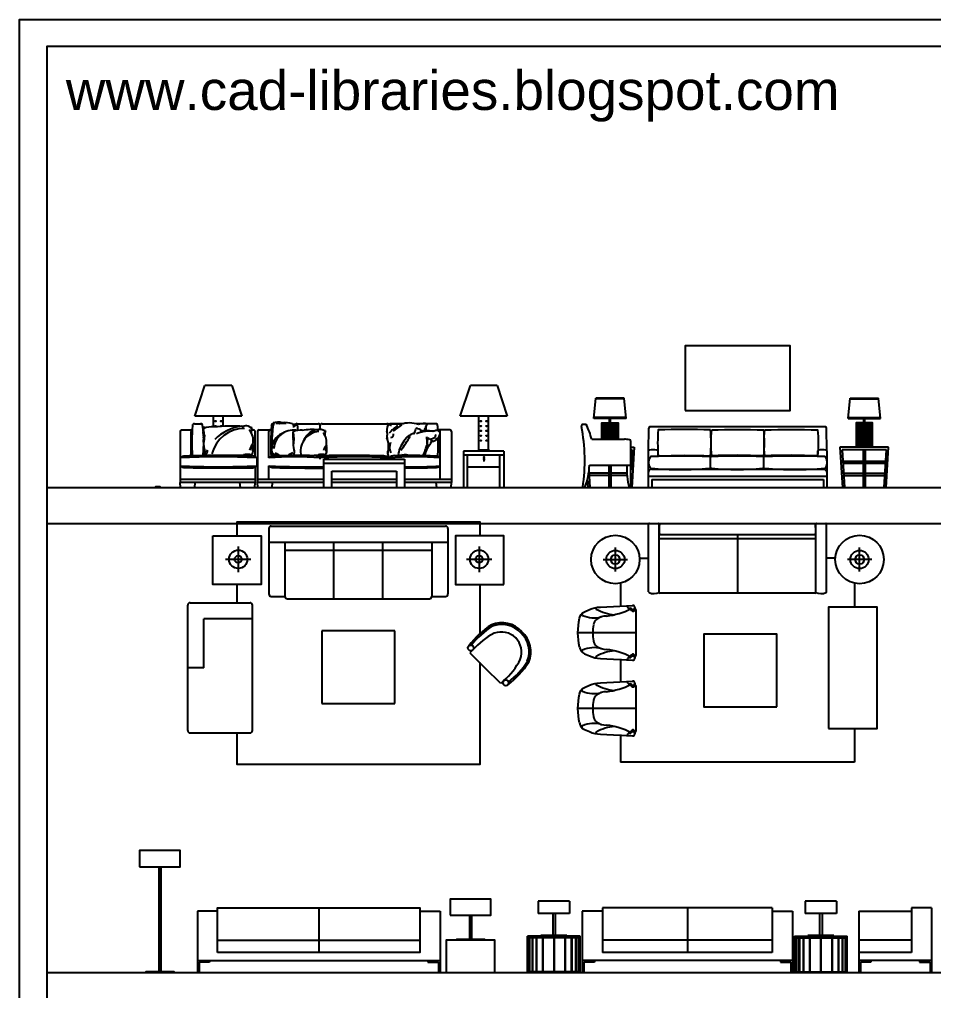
# Model space of a CAD drawing. Header units: inches. Extents: x 4.8 to 47.3, y 10 to 34.8.
# Drawn here: x 26.29 to 37.59, y 22.82 to 34.83 of the extents above; entities that cross this region are included whole.
import ezdxf

# ---------------------------------------------------------------- set-up
doc = ezdxf.new("R2010")
doc.units = ezdxf.units.IN
doc.header["$MEASUREMENT"] = 0
for name, color, linetype in [('02', 2, 'Continuous'), ('1', 1, 'Continuous'), ('4', 4, 'Continuous'), ('kadrbm', 4, 'Continuous')]:
    doc.layers.add(name, color=color, linetype=linetype)
doc.styles.add('bmmm', font='swissel.ttf')

# ---------------------------------------------------------------- blocks, each defined once
blk = doc.blocks.new('kadrbm')
at = {"layer": 'kadrbm', "color": 4}
blk.add_lwpolyline([(0, 0), (0, 24.797), (21, 24.797), (21, 0), (0, 0)], close=True, dxfattribs=at)
blk.add_lwpolyline([(20.663, 0.326), (20.663, 24.46), (0.337, 24.46), (0.337, 0.326), (20.663, 0.326)], dxfattribs=at)
at = {"layer": 'kadrbm', "color": 211, "true_color": 0xf674fb, "style": 'bmmm'}
blk.add_text('www.cad-libraries.blogspot.com', height=0.48513, dxfattribs=at).set_placement((0.573, 23.677))

msp = doc.modelspace()

# ---------------------------------------------------------------- linework, layer by layer
at = {"layer": '02'}
for p, q in [((34.07, 27.752), (34.07, 28.589)), ((34.202, 27.745), (34.202, 28.589)), ((36.138, 27.745), (36.138, 28.589)), ((36.27, 27.752), (36.27, 28.589)), ((29.375, 28.536), (29.375, 27.726)), ((29.405, 28.566), (31.56, 28.566)), ((31.59, 28.536), (31.59, 27.726)), ((29.375, 28.366), (31.59, 28.366)), ((29.575, 28.366), (29.575, 27.696)), ((30.18, 27.666), (30.18, 28.366)), ((30.785, 27.666), (30.785, 28.366)), ((31.39, 28.366), (31.39, 27.696)), ((36.138, 28.409), (34.202, 28.409)), ((36.138, 28.459), (34.207, 28.459)), ((35.17, 28.459), (35.17, 27.735)), ((28.997, 28.312), (28.997, 27.997)), ((29.575, 28.266), (31.39, 28.266)), ((31.976, 28.312), (31.976, 27.997)), ((28.839, 28.155), (29.154, 28.155)), ((31.819, 28.155), (32.134, 28.155)), ((29.405, 27.696), (29.575, 27.696)), ((29.605, 27.666), (31.36, 27.666)), ((31.39, 27.696), (31.56, 27.696)), ((36.128, 27.735), (34.212, 27.735)), ((28.373, 26.038), (28.373, 27.588)), ((28.403, 27.618), (29.143, 27.618)), ((29.173, 26.038), (29.173, 27.588)), ((33.917, 26.971), (33.917, 27.521)), ((29.173, 27.418), (28.573, 27.418)), ((28.573, 26.813), (28.573, 27.418)), ((30.932, 27.27), (30.032, 27.27)), ((30.032, 27.27), (30.032, 26.37)), ((30.932, 26.37), (30.932, 27.27)), ((31.897, 27.034), (31.862, 26.999)), ((28.573, 26.813), (28.373, 26.813)), ((32.278, 26.653), (32.243, 26.617)), ((33.917, 26.035), (33.917, 26.585)), ((30.032, 26.37), (30.932, 26.37)), ((28.403, 26.008), (29.143, 26.008))]:
    msp.add_line(p, q, dxfattribs=at)
for points in [[(28.682, 28.444), (29.282, 28.444), (29.282, 27.844), (28.682, 27.844)], [(32.282, 27.844), (32.282, 28.444), (31.682, 28.444), (31.682, 27.844)], [(36.297, 26.062), (36.897, 26.062), (36.897, 27.562), (36.297, 27.562)], [(35.655, 26.328), (35.655, 27.228), (34.755, 27.228), (34.755, 26.328)]]:
    msp.add_lwpolyline(points, close=True, dxfattribs=at)
for points in [[(33.217, 27.068, -0.111824), (33.217, 27.425, -0.270993), (33.278, 27.506), (33.341, 27.533, -0.111969), (33.475, 27.563), (33.876, 27.585)], [(33.217, 27.068, 0.270993), (33.278, 26.987), (33.341, 26.96, 0.111969), (33.475, 26.929), (33.876, 26.908)], [(33.217, 26.131, -0.111824), (33.217, 26.488, -0.270993), (33.278, 26.569), (33.341, 26.596, -0.111969), (33.475, 26.626), (33.876, 26.648)], [(33.217, 26.131, 0.270993), (33.278, 26.05), (33.341, 26.023, 0.111969), (33.475, 25.993), (33.876, 25.971)]]:
    msp.add_lwpolyline(points, format="xyb", dxfattribs=at)
for points in [[(33.819, 27.552), (33.852, 27.554)], [(33.819, 26.941), (33.852, 26.939)], [(33.819, 26.615), (33.852, 26.617)], [(33.819, 26.004), (33.852, 26.002)]]:
    msp.add_lwpolyline(points, dxfattribs=at)
for centre, radius in [((33.66, 28.152), 0.3), ((36.679, 28.152), 0.3), ((28.997, 28.155), 0.113), ((31.976, 28.155), 0.113), ((33.66, 28.152), 0.113), ((36.679, 28.152), 0.113), ((31.872, 27.059), 0.0357), ((32.304, 26.627), 0.0357)]:
    msp.add_circle(centre, radius, dxfattribs=at)
for centre, radius, start, end in [((34.08, 28.589), 0.01, 90, 180), ((34.192, 28.589), 0.01, 0, 90), ((34.604, 28.525), 0.403, 169.4694, 189.5003), ((35.735, 28.525), 0.403, 350.4997, 10.5306), ((36.148, 28.589), 0.01, 90, 180), ((36.26, 28.589), 0.01, 0, 90), ((29.405, 28.536), 0.03, 90, 180), ((31.56, 28.536), 0.03, 0, 90), ((34.08, 27.752), 0.01, 180, 248.7434), ((36.26, 27.752), 0.01, 291.2566, 0), ((29.405, 27.726), 0.03, 180, 270), ((29.605, 27.696), 0.03, 180, 270), ((31.36, 27.696), 0.03, 270, 0), ((31.56, 27.726), 0.03, 270, 0), ((34.136, 27.895), 0.164, 248.7434, 293.6632), ((34.212, 27.745), 0.01, 180, 270), ((36.128, 27.745), 0.01, 270, 0), ((36.204, 27.895), 0.164, 246.3368, 291.2566), ((28.403, 27.588), 0.03, 90, 180), ((29.143, 27.588), 0.03, 0, 90), ((33.843, 27.576), 0.0336, 170.2743, 285.221), ((33.923, 27.547), 0.0719, 174.9743, 191.2772), ((33.876, 27.56), 0.025, 194.6192, 96.0039), ((33.878, 27.537), 0.0258, 187.8986, 255.9331), ((33.876, 27.536), 0.025, 259.9917, 0), ((33.958, 27.548), 0.058, 168.3006, 191.6994), ((33.9, 27.519), 0.0174, 7.7671, 86.7909), ((32.682, 26.464), 1.04, 122.145, 143.4036), ((32.682, 26.464), 1.02, 122.2426, 141.8762), ((32.256, 27.035), 0.335, 42.1576, 112.3255), ((32.256, 27.035), 0.315, 42.1576, 112.0166), ((32.279, 27.011), 0.315, 337.9834, 47.8424), ((32.279, 27.011), 0.335, 337.6745, 47.8424), ((33.843, 26.917), 0.0336, 74.779, 189.7257), ((33.923, 26.945), 0.0719, 168.7228, 185.0257), ((33.876, 26.933), 0.025, 263.9961, 165.3808), ((33.878, 26.956), 0.0258, 104.0669, 172.1014), ((33.876, 26.956), 0.025, 0, 100.0083), ((33.958, 26.944), 0.058, 168.3006, 191.6994), ((33.9, 26.973), 0.0174, 273.2091, 352.2329), ((31.709, 27.437), 1.04, 306.5964, 327.855), ((31.709, 27.437), 1.02, 308.1238, 327.7574), ((33.843, 26.639), 0.0336, 170.2743, 285.221), ((33.923, 26.611), 0.0719, 174.9743, 191.2772), ((33.876, 26.623), 0.025, 194.6192, 96.0039), ((33.878, 26.6), 0.0258, 187.8986, 255.9331), ((33.876, 26.6), 0.025, 259.9917, 0), ((33.958, 26.612), 0.058, 168.3006, 191.6994), ((33.9, 26.583), 0.0174, 7.7671, 86.7909), ((28.403, 26.038), 0.03, 180, 270), ((29.143, 26.038), 0.03, 270, 0), ((33.843, 25.98), 0.0336, 74.779, 189.7257), ((33.923, 26.009), 0.0719, 168.7228, 185.0257), ((33.876, 25.996), 0.025, 263.9961, 165.3808), ((33.878, 26.019), 0.0258, 104.0669, 172.1014), ((33.876, 26.02), 0.025, 0, 100.0083), ((33.958, 26.008), 0.058, 168.3006, 191.6994), ((33.9, 26.037), 0.0174, 273.2091, 352.2329)]:
    msp.add_arc(centre, radius, start, end, dxfattribs=at)
at = {"layer": '1'}
for p, q in [((28.461, 29.923), (28.586, 30.303)), ((28.916, 30.303), (28.586, 30.303)), ((28.916, 30.303), (29.041, 29.923)), ((31.742, 29.923), (31.867, 30.303)), ((32.197, 30.303), (31.867, 30.303)), ((32.197, 30.303), (32.322, 29.923)), ((33.393, 29.898), (33.418, 30.148)), ((33.768, 30.148), (33.418, 30.148)), ((33.793, 29.898), (33.768, 30.148)), ((36.537, 29.898), (36.562, 30.148)), ((36.562, 30.148), (36.912, 30.148)), ((36.937, 29.898), (36.912, 30.148)), ((33.769, 30.138), (33.417, 30.138)), ((36.561, 30.138), (36.913, 30.138)), ((29.041, 29.923), (28.461, 29.923)), ((28.691, 29.791), (28.691, 29.923)), ((28.811, 29.799), (28.811, 29.923)), ((32.322, 29.923), (31.742, 29.923)), ((31.972, 29.503), (31.972, 29.923)), ((32.092, 29.503), (32.092, 29.923)), ((33.792, 29.908), (33.394, 29.908)), ((36.538, 29.908), (36.936, 29.908)), ((28.455, 29.832), (28.538, 29.832)), ((29.431, 29.832), (29.434, 29.832)), ((29.508, 29.834), (29.588, 29.84)), ((29.726, 29.832), (29.985, 29.832)), ((30.009, 29.762), (30.009, 29.808)), ((30.034, 29.832), (30.834, 29.832)), ((31.031, 29.832), (30.884, 29.832)), ((31.438, 29.832), (31.195, 29.832)), ((33.298, 29.823), (33.261, 29.823)), ((33.793, 29.898), (33.393, 29.898)), ((33.513, 29.843), (33.513, 29.639)), ((33.533, 29.843), (33.533, 29.639)), ((33.553, 29.843), (33.553, 29.639)), ((33.573, 29.843), (33.573, 29.639)), ((33.586, 29.843), (33.586, 29.898)), ((33.593, 29.843), (33.593, 29.639)), ((33.6, 29.843), (33.6, 29.898)), ((33.613, 29.843), (33.613, 29.639)), ((33.633, 29.843), (33.633, 29.639)), ((33.653, 29.843), (33.653, 29.639)), ((33.673, 29.843), (33.673, 29.639)), ((36.256, 29.791), (34.087, 29.791)), ((36.537, 29.898), (36.937, 29.898)), ((36.657, 29.843), (36.657, 29.543)), ((36.677, 29.843), (36.677, 29.543)), ((36.697, 29.843), (36.697, 29.543)), ((36.717, 29.843), (36.717, 29.543)), ((36.73, 29.843), (36.73, 29.898)), ((36.737, 29.843), (36.737, 29.543)), ((36.744, 29.843), (36.744, 29.898)), ((36.757, 29.843), (36.757, 29.543)), ((36.777, 29.843), (36.777, 29.543)), ((36.797, 29.843), (36.797, 29.543)), ((36.817, 29.843), (36.817, 29.543)), ((28.277, 29.735), (28.277, 29.103)), ((28.297, 29.755), (28.427, 29.755)), ((28.417, 29.433), (28.417, 29.735)), ((28.578, 29.693), (28.571, 29.602)), ((29.156, 29.755), (29.182, 29.755)), ((29.207, 29.423), (29.207, 29.731)), ((29.234, 29.735), (29.234, 29.103)), ((29.254, 29.755), (29.394, 29.755)), ((29.374, 29.411), (29.374, 29.735)), ((31.614, 29.755), (31.465, 29.755)), ((31.494, 29.143), (31.494, 29.735)), ((31.634, 29.735), (31.634, 29.103)), ((34.07, 29.495), (34.072, 29.777)), ((36.273, 29.495), (36.271, 29.777)), ((29.686, 29.663), (29.68, 29.583)), ((33.368, 29.639), (33.771, 29.639)), ((33.851, 29.043), (33.851, 29.613)), ((30.009, 29.393), (30.009, 29.45)), ((32.282, 29.493), (31.782, 29.493)), ((31.782, 29.493), (31.782, 29.043)), ((32.282, 29.443), (31.782, 29.443)), ((32.102, 29.503), (31.962, 29.503)), ((31.962, 29.493), (31.962, 29.503)), ((31.992, 29.493), (31.992, 29.503)), ((32.072, 29.493), (32.072, 29.503)), ((32.102, 29.493), (32.102, 29.503)), ((32.282, 29.493), (32.282, 29.043)), ((33.851, 29.543), (33.893, 29.543)), ((33.851, 29.508), (33.866, 29.508)), ((33.866, 29.508), (33.851, 29.263)), ((33.893, 29.543), (33.863, 29.043)), ((34.07, 29.043), (34.07, 29.495)), ((34.183, 29.495), (34.183, 29.428)), ((36.161, 29.495), (36.161, 29.428)), ((36.273, 29.495), (36.273, 29.043)), ((37.037, 29.543), (36.437, 29.543)), ((36.437, 29.543), (36.467, 29.043)), ((37.01, 29.508), (36.464, 29.508)), ((36.464, 29.508), (36.492, 29.043)), ((36.725, 29.508), (36.725, 29.043)), ((36.75, 29.508), (36.75, 29.043)), ((36.982, 29.043), (37.01, 29.508)), ((37.007, 29.043), (37.037, 29.543)), ((29.214, 29.311), (29.214, 29.31)), ((29.226, 29.411), (29.226, 29.311)), ((29.374, 29.143), (29.374, 29.311)), ((30.054, 29.393), (31.054, 29.393)), ((30.054, 29.043), (30.054, 29.393)), ((30.054, 29.343), (31.054, 29.343)), ((30.859, 29.393), (30.859, 29.411)), ((31.054, 29.393), (31.054, 29.043)), ((33.34, 29.317), (33.851, 29.317)), ((33.58, 29.317), (33.58, 29.043)), ((33.605, 29.317), (33.605, 29.043)), ((33.857, 29.368), (33.851, 29.368)), ((33.855, 29.343), (33.851, 29.343)), ((34.836, 29.287), (34.836, 29.419)), ((35.494, 29.287), (35.494, 29.419)), ((36.473, 29.368), (36.725, 29.368)), ((36.475, 29.343), (36.725, 29.343)), ((36.75, 29.368), (37.001, 29.368)), ((36.75, 29.343), (37, 29.343)), ((29.207, 29.299), (29.207, 29.103)), ((30.154, 29.043), (30.154, 29.243)), ((30.154, 29.243), (30.954, 29.243)), ((30.954, 29.243), (30.954, 29.043)), ((32.232, 29.293), (31.832, 29.293)), ((33.348, 29.043), (33.335, 29.256)), ((33.58, 29.218), (33.339, 29.218)), ((33.58, 29.193), (33.34, 29.193)), ((33.802, 29.218), (33.605, 29.218)), ((33.804, 29.193), (33.605, 29.193)), ((34.105, 29.268), (36.238, 29.268)), ((36.483, 29.218), (36.725, 29.218)), ((36.485, 29.193), (36.725, 29.193)), ((36.75, 29.218), (36.991, 29.218)), ((36.75, 29.193), (36.99, 29.193)), ((29.207, 29.143), (28.277, 29.143)), ((29.207, 29.103), (28.277, 29.103)), ((28.282, 29.043), (28.277, 29.103)), ((28.46, 29.043), (28.465, 29.103)), ((29.023, 29.043), (29.018, 29.103)), ((29.202, 29.043), (29.207, 29.103)), ((30.054, 29.143), (29.234, 29.143)), ((30.054, 29.103), (29.234, 29.103)), ((29.239, 29.043), (29.234, 29.103)), ((29.417, 29.043), (29.422, 29.103)), ((30.954, 29.143), (30.154, 29.143)), ((30.954, 29.103), (30.154, 29.103)), ((31.634, 29.143), (31.054, 29.143)), ((31.634, 29.103), (31.054, 29.103)), ((31.451, 29.043), (31.446, 29.103)), ((31.629, 29.043), (31.634, 29.103)), ((33.323, 29.043), (33.316, 29.151)), ((34.07, 29.182), (36.273, 29.182)), ((34.11, 29.142), (36.233, 29.142)), ((34.11, 29.142), (34.11, 29.043)), ((36.233, 29.142), (36.233, 29.043)), ((33.875, 29.043), (33.83, 29.043)), ((34.07, 29.043), (34.11, 29.043)), ((33.66, 28.002), (33.66, 28.302)), ((36.679, 28.002), (36.679, 28.302)), ((33.51, 28.152), (33.81, 28.152)), ((33.973, 28.168), (34.07, 28.168)), ((36.38, 28.168), (36.27, 28.168)), ((36.829, 28.152), (36.529, 28.152)), ((33.723, 27.859), (33.723, 27.57)), ((36.616, 27.859), (36.616, 27.562)), ((33.917, 27.246), (33.197, 27.246)), ((31.862, 26.999), (32.052, 26.808)), ((33.723, 26.922), (33.723, 26.634)), ((32.243, 26.617), (32.052, 26.808)), ((33.917, 26.31), (33.197, 26.31)), ((33.723, 25.986), (33.723, 25.646)), ((36.616, 26.062), (36.616, 25.646)), ((36.616, 25.646), (33.723, 25.646)), ((33.093, 23.928), (32.706, 23.928)), ((32.706, 23.928), (32.706, 23.773)), ((33.093, 23.928), (33.093, 23.773)), ((36.393, 23.928), (36.006, 23.928)), ((36.006, 23.928), (36.006, 23.773)), ((36.393, 23.928), (36.393, 23.773)), ((28.492, 23.803), (28.492, 23.043)), ((28.742, 23.803), (28.492, 23.803)), ((29.992, 23.843), (29.992, 23.293)), ((31.242, 23.803), (31.492, 23.803)), ((31.492, 23.803), (31.492, 23.043)), ((33.5, 23.803), (33.25, 23.803)), ((33.25, 23.803), (33.25, 23.043)), ((35.6, 23.843), (33.5, 23.843)), ((33.5, 23.843), (33.5, 23.293)), ((34.55, 23.843), (34.55, 23.293)), ((35.6, 23.843), (35.6, 23.293)), ((35.6, 23.803), (35.85, 23.803)), ((35.85, 23.803), (35.85, 23.043)), ((36.67, 23.803), (36.67, 23.043)), ((36.67, 23.803), (37.32, 23.803)), ((37.57, 23.843), (37.32, 23.843)), ((37.32, 23.843), (37.32, 23.293)), ((37.57, 23.843), (37.57, 23.043)), ((33.093, 23.773), (32.706, 23.773)), ((32.885, 23.773), (32.885, 23.503)), ((32.915, 23.773), (32.915, 23.503)), ((36.393, 23.773), (36.006, 23.773)), ((36.185, 23.773), (36.185, 23.503)), ((36.215, 23.773), (36.215, 23.503)), ((28.742, 23.443), (31.242, 23.443)), ((33.225, 23.493), (32.575, 23.493)), ((32.575, 23.043), (32.575, 23.493)), ((33.225, 23.473), (32.575, 23.473)), ((32.58, 23.473), (32.58, 23.053)), ((32.595, 23.473), (32.595, 23.053)), ((32.6, 23.473), (32.6, 23.053)), ((32.63, 23.473), (32.63, 23.053)), ((32.635, 23.473), (32.635, 23.053)), ((32.68, 23.473), (32.68, 23.053)), ((32.685, 23.473), (32.685, 23.053)), ((33.06, 23.503), (32.74, 23.503)), ((32.74, 23.503), (32.74, 23.493)), ((32.76, 23.473), (32.76, 23.053)), ((32.765, 23.473), (32.765, 23.053)), ((32.897, 23.473), (32.897, 23.053)), ((32.902, 23.473), (32.902, 23.053)), ((33.035, 23.473), (33.035, 23.053)), ((33.04, 23.473), (33.04, 23.053)), ((33.06, 23.503), (33.06, 23.493)), ((33.115, 23.473), (33.115, 23.053)), ((33.12, 23.473), (33.12, 23.053)), ((33.165, 23.473), (33.165, 23.053)), ((33.17, 23.473), (33.17, 23.053)), ((33.2, 23.473), (33.2, 23.053)), ((33.205, 23.473), (33.205, 23.053)), ((33.22, 23.473), (33.22, 23.053)), ((33.225, 23.043), (33.225, 23.493)), ((35.6, 23.443), (33.5, 23.443)), ((35.875, 23.493), (36.525, 23.493)), ((35.875, 23.043), (35.875, 23.493)), ((35.875, 23.473), (36.525, 23.473)), ((35.88, 23.473), (35.88, 23.053)), ((35.895, 23.473), (35.895, 23.053)), ((35.9, 23.473), (35.9, 23.053)), ((35.93, 23.473), (35.93, 23.053)), ((35.935, 23.473), (35.935, 23.053)), ((35.98, 23.473), (35.98, 23.053)), ((35.985, 23.473), (35.985, 23.053)), ((36.36, 23.503), (36.04, 23.503)), ((36.04, 23.503), (36.04, 23.493)), ((36.06, 23.473), (36.06, 23.053)), ((36.065, 23.473), (36.065, 23.053)), ((36.197, 23.473), (36.197, 23.053)), ((36.202, 23.473), (36.202, 23.053)), ((36.335, 23.473), (36.335, 23.053)), ((36.34, 23.473), (36.34, 23.053)), ((36.36, 23.503), (36.36, 23.493)), ((36.415, 23.473), (36.415, 23.053)), ((36.42, 23.473), (36.42, 23.053)), ((36.465, 23.473), (36.465, 23.053)), ((36.47, 23.473), (36.47, 23.053)), ((36.5, 23.473), (36.5, 23.053)), ((36.505, 23.473), (36.505, 23.053)), ((36.52, 23.473), (36.52, 23.053)), ((36.525, 23.043), (36.525, 23.493)), ((37.32, 23.443), (36.67, 23.443)), ((28.492, 23.193), (31.492, 23.193)), ((28.642, 23.193), (28.642, 23.173)), ((31.342, 23.193), (31.342, 23.173)), ((35.85, 23.193), (33.25, 23.193)), ((33.4, 23.193), (33.4, 23.173)), ((35.6, 23.293), (33.5, 23.293)), ((35.7, 23.193), (35.7, 23.173)), ((37.32, 23.293), (36.67, 23.293)), ((37.57, 23.193), (36.67, 23.193)), ((36.82, 23.193), (36.82, 23.173)), ((37.42, 23.193), (37.42, 23.173)), ((28.642, 23.173), (28.512, 23.173)), ((28.512, 23.173), (28.512, 23.043)), ((31.342, 23.173), (31.472, 23.173)), ((31.472, 23.173), (31.472, 23.043)), ((33.4, 23.173), (33.27, 23.173)), ((33.27, 23.173), (33.27, 23.043)), ((35.7, 23.173), (35.83, 23.173)), ((35.83, 23.173), (35.83, 23.043)), ((36.82, 23.173), (36.69, 23.173)), ((36.69, 23.173), (36.69, 23.043)), ((37.42, 23.173), (37.55, 23.173)), ((37.55, 23.173), (37.55, 23.043)), ((33.225, 23.053), (32.575, 23.053)), ((35.875, 23.053), (36.525, 23.053))]:
    msp.add_line(p, q, dxfattribs=at)
for points in [[(34.521, 29.996), (35.821, 29.996), (35.821, 30.796), (34.521, 30.796)], [(27.778, 24.353), (28.278, 24.353), (28.278, 24.553), (27.778, 24.553)], [(31.619, 23.753), (32.119, 23.753), (32.119, 23.953), (31.619, 23.953)], [(28.742, 23.293), (28.742, 23.843), (31.242, 23.843), (31.242, 23.293)]]:
    msp.add_lwpolyline(points, close=True, dxfattribs=at)
for points in [[(33.493, 29.639), (33.493, 29.843), (33.693, 29.843), (33.693, 29.639)], [(36.837, 29.543), (36.837, 29.843), (36.637, 29.843), (36.637, 29.543)], [(31.832, 29.043), (31.832, 29.443)], [(32.232, 29.043), (32.232, 29.443)], [(27.977, 29.043), (27.977, 29.053), (28.027, 29.053), (28.027, 29.043)], [(28.982, 28.444), (28.982, 28.616), (31.983, 28.616), (31.983, 28.444)], [(28.982, 27.618), (28.982, 27.844)], [(31.983, 27.844), (31.983, 27.234)], [(31.983, 26.878), (31.983, 25.616), (28.982, 25.616), (28.982, 26.008)], [(28.018, 23.053), (28.018, 24.353)], [(28.038, 24.353), (28.038, 23.053)], [(31.859, 23.453), (31.859, 23.753)], [(31.879, 23.753), (31.879, 23.453)], [(32.169, 23.043), (32.169, 23.443), (31.569, 23.443), (31.569, 23.043)], [(32.044, 23.443), (32.044, 23.453), (31.694, 23.453), (31.694, 23.443)], [(28.203, 23.043), (28.203, 23.053), (27.853, 23.053), (27.853, 23.043)]]:
    msp.add_lwpolyline(points, dxfattribs=at)
for points in [[(34.836, 29.754, 0.015478), (34.19, 29.755, 0.046836), (34.19, 29.433, -0.022473), (34.836, 29.434, 0.046535)], [(34.851, 29.754, -0.015618), (35.491, 29.755, -0.046836), (35.491, 29.433, 0.022676), (34.851, 29.434, -0.046535)], [(35.506, 29.754, -0.015262), (36.161, 29.755, -0.046836), (36.161, 29.433, 0.02216), (35.506, 29.434, -0.046535)]]:
    msp.add_lwpolyline(points, format="xyb", close=True, dxfattribs=at)
for centre, radius in [((28.716, 29.863), 0.004), ((28.716, 29.803), 0.004), ((28.786, 29.863), 0.004), ((28.786, 29.803), 0.004), ((31.997, 29.863), 0.004), ((31.997, 29.803), 0.004), ((32.067, 29.863), 0.004), ((32.067, 29.803), 0.004), ((31.997, 29.743), 0.004), ((31.997, 29.683), 0.004), ((32.067, 29.743), 0.004), ((32.067, 29.683), 0.004), ((31.997, 29.623), 0.004), ((32.067, 29.623), 0.004), ((32.036, 29.419), 0.00472), ((28.997, 28.155), 0.045), ((31.976, 28.155), 0.045), ((33.66, 28.152), 0.0563), ((36.679, 28.152), 0.0563)]:
    msp.add_circle(centre, radius, dxfattribs=at)
for centre, radius, start, end in [((32.038, 29.589), 3.614, 176.5179, 182.4489), ((28.455, 29.807), 0.025, 90, 176.6107), ((28.535, 29.81), 0.0217, 359.8328, 98.7611), ((27.281, 29.613), 1.291, 352.1446, 8.7948), ((28.672, 29.509), 0.283, 85.446, 111.042), ((28.932, 27.246), 2.556, 87.0579, 95.3385), ((29.131, 29.203), 0.606, 99.3898, 134.2388), ((29.094, 29.726), 0.0792, 33.483, 131.7975), ((29.065, 29.494), 0.305, 70.783, 75.5337), ((33.014, 29.589), 3.614, 176.5179, 182.6012), ((29.431, 29.807), 0.025, 90, 176.6107), ((29.67, 29.752), 0.249, 158.958, 184.554), ((29.447, 29.836), 0.0209, 166.9453, 220.7022), ((29.489, 29.626), 0.224, 77.0995, 106.1213), ((29.493, 29.975), 0.139, 257.3282, 289.3015), ((29.575, 29.521), 0.324, 73.1711, 96.4941), ((29.692, 29.872), 0.0463, 240.9404, 314.7136), ((29.68, 29.839), 0.0408, 259.601, 344.0943), ((29.689, 29.784), 0.0222, 68.6283, 136.3673), ((29.486, 29.767), 0.249, 355.7, 16.9547), ((29.985, 29.807), 0.025, 3.3893, 90), ((30.034, 29.807), 0.025, 90, 176.6107), ((30.999, 29.748), 0.165, 146.7877, 185.3274), ((30.834, 29.807), 0.025, 3.3893, 90), ((30.884, 29.807), 0.025, 90, 176.6107), ((30.891, 29.843), 0.0308, 187.283, 268.3527), ((31.113, 29.533), 0.308, 117.4344, 144.2025), ((30.959, 29.158), 0.669, 85.7764, 97.6635), ((31.759, 28.587), 1.432, 121.0289, 126.3104), ((31.113, 29.493), 0.348, 71.0739, 107.5747), ((31.287, 29.671), 0.163, 71.8641, 111.8997), ((32.002, 29.562), 0.727, 160.5896, 165.6069), ((31.385, 29.774), 0.0704, 131.987, 191.4586), ((31.438, 29.807), 0.025, 3.3893, 90), ((27.855, 29.589), 3.614, 2.4553, 3.4821), ((33.261, 29.803), 0.02, 90, 190.836), ((31.042, 29.378), 2.239, 351.4745, 10.836), ((32.513, 29.421), 0.882, 14.3266, 27.093), ((34.087, 29.776), 0.015, 90, 176.5273), ((36.256, 29.776), 0.015, 3.4727, 90), ((28.297, 29.735), 0.02, 90, 180), ((28.437, 29.735), 0.02, 118.8467, 180), ((28.815, 29.715), 0.254, 163.8787, 192.9005), ((28.418, 29.711), 0.158, 340.6985, 12.6718), ((28.576, 29.763), 0.0238, 49.2978, 103.0547), ((29.074, 29.361), 0.413, 89.9626, 166.4948), ((28.977, 29.622), 0.205, 348.8041, 40.1072), ((29.251, 29.737), 0.0962, 151.8377, 195.3936), ((29.157, 29.133), 0.544, 87.6554, 88.1968), ((29.182, 29.73), 0.025, 3.3893, 90), ((29.254, 29.735), 0.02, 90, 180), ((29.394, 29.735), 0.02, 64.0007, 180), ((30.244, 29.605), 0.832, 171.2211, 184.8354), ((29.648, 29.492), 0.245, 111.7762, 163.3964), ((29.681, 29.508), 0.245, 82.0612, 176.1231), ((29.895, 29.683), 0.224, 163.8787, 192.9005), ((29.546, 29.679), 0.139, 340.6985, 12.6718), ((29.769, 29.502), 0.249, 85.446, 111.042), ((29.685, 29.725), 0.0209, 49.2978, 103.0547), ((30.012, 29.49), 0.245, 93.8769, 187.9388), ((29.915, 28.927), 0.832, 85.1646, 98.7789), ((30.028, 29.523), 0.245, 106.6036, 158.2238), ((30.013, 29.692), 0.0697, 33.483, 131.7975), ((29.91, 29.601), 0.18, 348.8041, 40.1072), ((29.988, 29.488), 0.269, 70.783, 75.5337), ((30.151, 29.702), 0.0847, 151.8377, 195.3936), ((30.79, 29.708), 0.0508, 355.3322, 29.753), ((31.106, 29.672), 0.271, 169.9942, 187.7215), ((30.79, 29.656), 0.0508, 340.0364, 14.4572), ((30.878, 29.7), 0.0392, 279.3958, 10.44), ((30.096, 30.225), 1.162, 321.7122, 331.9416), ((31.178, 29.567), 0.137, 118.184, 149.9705), ((31.172, 29.634), 0.0762, 87.1577, 154.7043), ((30.747, 29.927), 0.476, 331.2829, 341.1482), ((31.204, 29.751), 0.0237, 54.205, 107.8646), ((31.359, 29.33), 0.409, 86.251, 112.9558), ((31.148, 29.557), 0.224, 54.7043, 71.7089), ((31.317, 29.321), 0.423, 78.9134, 99.3904), ((32.037, 29.358), 0.837, 152.4017, 152.608), ((31.272, 29.735), 0.0508, 10.1563, 29.753), ((12.951, 28.067), 18.449, 4.7106, 4.9839), ((30.294, 29.597), 1.038, 359.0749, 4.0283), ((31.398, 29.559), 0.182, 84.4699, 96.9262), ((31.45, 29.672), 0.075, 88.5744, 120.8545), ((31.51, 29.654), 0.081, 147.1945, 173.6132), ((31.41, 29.72), 0.0845, 292.6963, 357.4063), ((31.448, 29.698), 0.0491, 63.3236, 88.1408), ((31.489, 29.758), 0.0253, 221.9306, 246.7617), ((31.474, 29.735), 0.02, 0, 90), ((31.464, 29.689), 0.0503, 54.7478, 78.0378), ((31.477, 29.721), 0.0183, 345.1664, 27.3139), ((31.614, 29.735), 0.02, 0, 90), ((28.934, 29.617), 0.369, 173.5059, 196.8289), ((29.292, 29.473), 0.158, 136.1601, 168.1334), ((29.327, 29.53), 0.158, 160.6985, 192.6718), ((28.93, 29.526), 0.254, 344.9429, 12.9005), ((29.479, 29.507), 0.0697, 138.2025, 236.517), ((29.999, 29.596), 0.324, 173.5059, 196.8289), ((30.187, 29.47), 0.139, 136.1601, 168.1334), ((30.218, 29.52), 0.139, 160.6985, 192.6718), ((30.069, 29.171), 0.478, 87.6554, 88.1968), ((29.869, 29.516), 0.224, 344.9429, 12.9005), ((30.578, 29.553), 0.278, 351.9876, 22.146), ((31.013, 29.538), 0.146, 155.9621, 206.4139), ((31.365, 29.38), 0.398, 140.0949, 168.5082), ((31.62, 29.432), 0.321, 152.0016, 167.9784), ((25.917, 32.044), 5.977, 334.4125, 335.4185), ((31.813, 29.563), 0.481, 169.5657, 177.9766), ((31.337, 29.613), 0.0379, 40.6183, 85.153), ((31.152, 29.719), 0.258, 321.0232, 340.2953), ((31.083, 30.436), 0.847, 289.4872, 294.135), ((31.399, 29.644), 0.0294, 229.3531, 277.308), ((31.393, 29.679), 0.0678, 271.4198, 334.0954), ((27.855, 29.589), 3.614, 357.3988, 1.127), ((33.546, 27.315), 2.336, 82.9303, 84.4719), ((33.831, 29.613), 0.02, 0, 82.9303), ((28.351, 29.294), 0.139, 96.1622, 122.7159), ((28.882, 8.219), 21.22, 89.2493, 91.4717), ((28.535, 29.484), 0.0526, 315.2864, 29.0596), ((28.655, 29.718), 0.283, 253.0453, 278.6414), ((28.572, 29.497), 0.0463, 285.9057, 10.399), ((28.635, 29.488), 0.0252, 133.6327, 201.3717), ((28.825, 32.012), 2.577, 267.1573, 275.3163), ((29.086, 29.728), 0.283, 265.446, 288.3683), ((29.122, 29.13), 0.322, 86.3841, 100.3769), ((29.145, 29.299), 0.139, 54.01, 83.8378), ((29.449, 29.294), 0.139, 96.1622, 122.7159), ((29.683, 29.533), 0.269, 194.4663, 199.217), ((29.47, 29.37), 0.0847, 74.6064, 118.1623), ((29.771, 21.33), 8.108, 88.7856, 92.381), ((29.57, 29.611), 0.18, 229.8928, 281.1959), ((30.001, 29.452), 0.478, 181.8032, 182.3446), ((29.702, 29.334), 0.139, 101.8666, 133.8399), ((29.651, 29.303), 0.139, 77.3282, 109.3015), ((29.655, 29.652), 0.224, 257.0995, 285.0571), ((29.648, 29.48), 0.0463, 315.2864, 29.0596), ((29.754, 29.685), 0.249, 253.0453, 278.6414), ((29.859, 30.269), 0.832, 265.3085, 278.7789), ((29.928, 29.299), 0.139, 54.01, 83.8378), ((30.006, 29.694), 0.249, 265.446, 288.3683), ((30.037, 29.168), 0.283, 86.3841, 100.3769), ((30.091, 29.298), 0.139, 96.1622, 125.99), ((30.36, 14.554), 14.885, 88.3112, 91.095), ((30.784, 29.295), 0.139, 57.2841, 83.8378), ((30.912, 29.482), 0.0664, 150.6042, 192.8834), ((30.797, 29.478), 0.0508, 341.9049, 16.3256), ((30.614, 29.373), 0.248, 8.641, 20.9762), ((30.941, 29.299), 0.139, 96.1622, 125.99), ((31.097, 21.33), 8.108, 87.619, 91.2144), ((31.024, 29.473), 0.0509, 194.8559, 230.6155), ((31.037, 29.531), 0.0842, 253.7832, 288.0634), ((31.055, 29.332), 0.115, 63.1837, 93.6433), ((31.917, 29.154), 0.7, 150.5637, 156.388), ((31.161, 29.524), 0.164, 327.5502, 348.2379), ((31.419, 29.294), 0.139, 57.2841, 83.8378), ((34.08, 29.495), 0.01, 90, 180), ((34.126, 29.242), 0.266, 80.0184, 99.9816), ((34.461, 15.534), 13.896, 88.516, 91.484), ((34.173, 29.495), 0.01, 0, 90), ((35.165, 18.879), 10.551, 88.2964, 91.7036), ((35.879, 14.816), 14.614, 88.5509, 91.4491), ((36.171, 29.495), 0.01, 90, 180), ((36.217, 29.242), 0.266, 80.0184, 99.9816), ((36.263, 29.495), 0.01, 0, 90), ((28.751, 19.383), 10.039, 87.2895, 92.7105), ((28.744, 38.889), 9.59, 267.2059, 272.8809), ((28.351, 29.427), 0.139, 237.2841, 263.8378), ((29.146, 29.418), 0.134, 275.9355, 306.8723), ((29.692, 24.926), 4.496, 85.949, 94.051), ((29.858, 39.55), 10.251, 267.2974, 271.0991), ((29.449, 29.427), 0.139, 237.2841, 263.8378), ((30.441, 21.772), 7.65, 86.8651, 93.2319), ((31.177, 24.926), 4.496, 85.949, 94.051), ((31.182, 33.594), 4.295, 268.302, 274.1758), ((31.419, 29.427), 0.139, 276.1622, 302.7159), ((32.083, 29.392), 0.0519, 155.372, 199.411), ((32.036, 29.376), 0.00187, 198.827, 341.173), ((31.989, 29.392), 0.0519, 340.589, 24.628), ((32.499, 29.349), 0.841, 338.8003, 357.8198), ((34.73, 29.277), 0.93, 177.524, 194.5996), ((34.196, 29.353), 0.126, 148.3784, 211.6216), ((34.102, 29.411), 0.015, 93.7601, 148.3784), ((34.82, 29.403), 0.0224, 42.9645, 87.5489), ((34.852, 29.403), 0.0224, 92.4511, 137.0355), ((35.478, 29.403), 0.0224, 42.9645, 87.5489), ((35.51, 29.403), 0.0224, 92.4511, 137.0355), ((36.248, 29.411), 0.015, 31.6216, 86.2399), ((36.153, 29.353), 0.126, 328.3784, 31.6216), ((28.882, 55.575), 26.291, 268.8122, 270.6059), ((29.984, 56.019), 26.736, 268.8221, 270.1509), ((31.097, 39.329), 10.045, 269.7539, 271.9217), ((34.105, 29.233), 0.035, 90, 178.8669), ((34.102, 29.295), 0.015, 211.6216, 266.2399), ((34.461, 33.736), 4.471, 265.383, 274.617), ((34.82, 29.302), 0.0224, 272.4511, 317.0355), ((34.852, 29.302), 0.0224, 222.9645, 267.5489), ((35.165, 32.663), 3.397, 264.7027, 275.2973), ((35.478, 29.302), 0.0224, 272.4511, 317.0355), ((35.51, 29.302), 0.0224, 222.9645, 267.5489), ((35.879, 33.976), 4.711, 265.5001, 274.4999), ((36.238, 29.233), 0.035, 1.1331, 90), ((36.248, 29.295), 0.015, 273.7601, 328.3784), ((33.26, 29.046), 0.003, 175.8808, 270), ((33.28, 29.046), 0.003, 270, 349.4167), ((33.431, 27.548), 0.012, 106.5095, 231.8618), ((33.689, 28.006), 0.538, 240.4832, 265.7359), ((33.44, 28.366), 0.92, 276.8958, 296.5471), ((33.267, 27.476), 0.0212, 143.7532, 224.4746), ((33.395, 27.778), 0.347, 245.8036, 285.1212), ((33.488, 27.332), 0.1, 127.7286, 171.7577), ((33.549, 27.253), 0.2, 89.457, 127.7286), ((34.08, 27.246), 0.699, 171.7577, 188.2423), ((32.543, 26.477), 0.852, 116.5367, 139.2237), ((32.25, 27.002), 0.254, 45.6073, 110.4154), ((32.246, 27.006), 0.254, 339.5846, 44.3927), ((33.488, 27.16), 0.1, 188.2423, 232.2714), ((33.267, 27.017), 0.0212, 135.5254, 216.2468), ((33.395, 26.715), 0.347, 74.8788, 114.1964), ((33.549, 27.24), 0.2, 232.2714, 270.543), ((33.44, 26.126), 0.92, 63.4529, 83.1042), ((31.722, 27.298), 0.852, 310.7763, 333.4633), ((33.431, 26.944), 0.012, 128.1382, 253.4905), ((33.689, 26.486), 0.538, 94.2641, 119.5168), ((33.267, 26.539), 0.0212, 143.7532, 224.4746), ((33.431, 26.611), 0.012, 106.5095, 231.8618), ((33.689, 27.07), 0.538, 240.4832, 265.7359), ((33.44, 27.43), 0.92, 276.8958, 296.5471), ((33.395, 26.841), 0.347, 245.8036, 285.1212), ((33.488, 26.396), 0.1, 127.7286, 171.7577), ((33.549, 26.316), 0.2, 89.457, 127.7286), ((34.08, 26.31), 0.699, 171.7577, 188.2423), ((33.488, 26.224), 0.1, 188.2423, 232.2714), ((33.267, 26.08), 0.0212, 135.5254, 216.2468), ((33.395, 25.778), 0.347, 74.8788, 114.1964), ((33.689, 25.55), 0.538, 94.2641, 119.5168), ((33.549, 26.303), 0.2, 232.2714, 270.543), ((33.44, 25.19), 0.92, 63.4529, 83.1042), ((33.431, 26.008), 0.012, 128.1382, 253.4905)]:
    msp.add_arc(centre, radius, start, end, dxfattribs=at)
at = {"layer": '4'}
for p, q in [((26.629, 29.043), (46.955, 29.043)), ((26.629, 28.599), (46.955, 28.599)), ((26.629, 23.043), (46.955, 23.043))]:
    msp.add_line(p, q, dxfattribs=at)

# ---------------------------------------------------------------- block references
at = {"layer": 'kadrbm'}
msp.add_blockref('kadrbm', (26.292, 10.035), dxfattribs=at)

doc.saveas('drawing.dxf')
